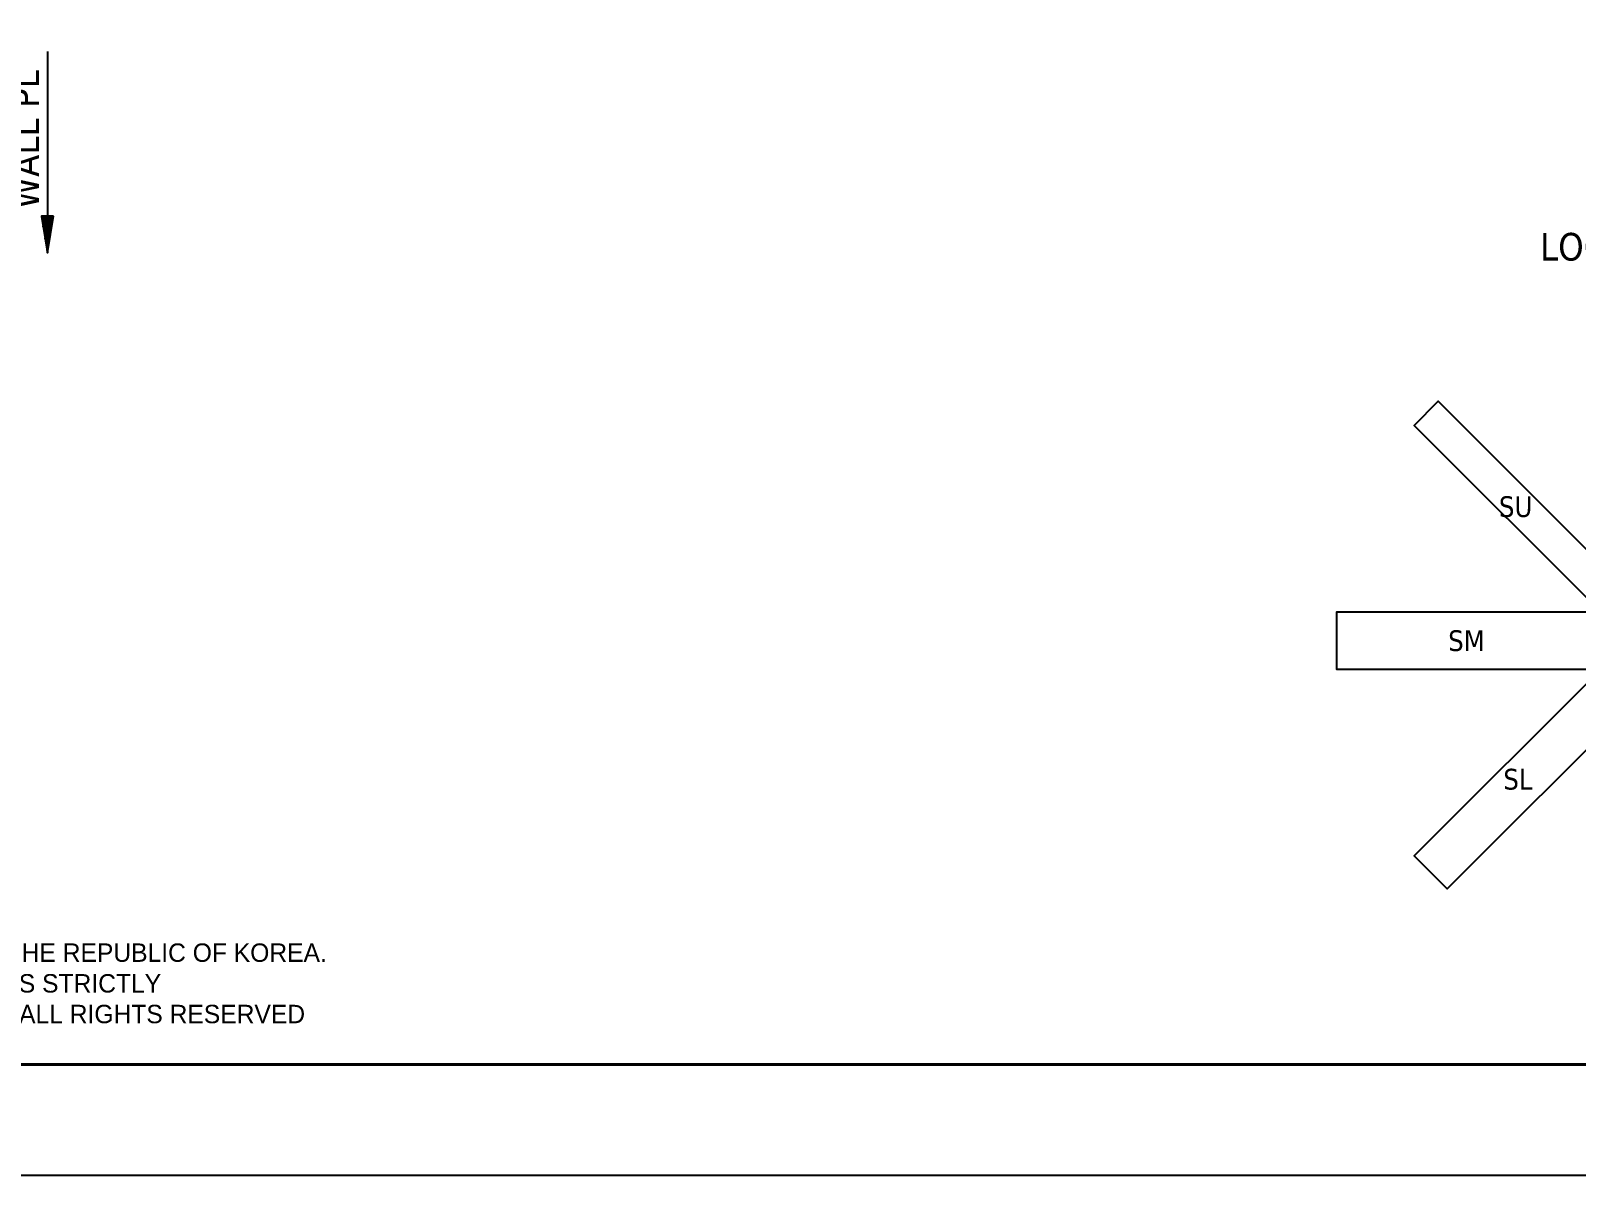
# Model space of a CAD drawing. Extents: x 0 to 50400, y 0 to 35640.
# Drawn here: x 24916 to 41697, y 0 to 12429 of the extents above; entities that cross this region are included whole.
import ezdxf
from ezdxf.enums import TextEntityAlignment as Align

# ---------------------------------------------------------------- set-up
doc = ezdxf.new("R2010")
doc.units = 0
doc.layers.add('KC-2B Non Scale View', color=253, linetype='Continuous', lineweight=25)
doc.layers.add('KC-2B Wall Name', color=3, linetype='Continuous', lineweight=25)
doc.layers.add('MULTI-PLOT-AREA', color=2, linetype='Continuous', plot=False)
doc.layers.add('New Scale Title', color=7, linetype='Continuous')
doc.styles.add('Default', font='tahoma.ttf')

# ---------------------------------------------------------------- blocks, each defined once
blk = doc.blocks.new('MULTI-PLOT-AREA')
at = {"layer": 'MULTI-PLOT-AREA'}
blk.add_lwpolyline([(0, 0), (1, 0), (1, 1), (0, 1)], close=True, dxfattribs=at)

msp = doc.modelspace()

# ---------------------------------------------------------------- hatches: boundary and pattern name
at = {"layer": 'KC-2B Wall Name'}
h = msp.add_hatch(dxfattribs=at)
h.set_pattern_fill('SLOPELINE', color=256, scale=0.75, style=0, pattern_type=2)
h.set_pattern_definition([(45, (13891.4386, 14138.4446), (-0.530330086, 0.530330086), [75, -0.075])])
h.paths.add_polyline_path([(25163, 10418), (25030, 10418), (25096, 10020)])

# ---------------------------------------------------------------- linework, layer by layer
at = {"layer": 'KC-2B Non Scale View', "linetype": 'Continuous', "extrusion": (0, 0, -1)}
for points in [[(-41967, 6117), (-39940, 8144), (-40201, 8406), (-42228, 6378)], [(-41967, 5494), (-39100, 5494), (-39100, 6117), (-41967, 6117)], [(-42326, 5135), (-40298, 3108), (-39940, 3467), (-41967, 5494)]]:
    msp.add_lwpolyline(points, close=True, dxfattribs=at)
at = {"layer": 'KC-2B Wall Name'}
msp.add_line((25096, 12207), (25096, 10418), dxfattribs=at)
msp.add_lwpolyline([(25163, 10418), (25030, 10418), (25096, 10020)], close=True, dxfattribs=at)
at = {"layer": 'New Scale Title', "color": 7, "linetype": 'Continuous', "lineweight": 40}
msp.add_line((48600, 1200), (1800, 1200), dxfattribs=at)

# ---------------------------------------------------------------- block references
at = {"layer": 'New Scale Title', "lineweight": 5, "xscale": 50400, "yscale": 35640, "zscale": 1.2}
msp.add_blockref('MULTI-PLOT-AREA', (0, 0), dxfattribs=at)

# ---------------------------------------------------------------- texts
at = {"insert": (1665, 2850), "char_height": 200, "attachment_point": 1}
msp.add_mtext_dynamic_manual_height_columns('CAUTION:\\PTHIS DRAWING CONSTITUTES A TRADE SECRET OF HD HYUNDAI HEAVY INDUSTRIES AND CONTAINS NATIONAL CORE TECHNOLOGY DATA PROTECTED UNDER THE LAWS OF THE REPUBLIC OF KOREA.^JANY MODIFICATION, DISTRIBUTION, OR DISCLOSURE OF THIS DRAWING, IN WHOLE OF IN PART, WITHOUT THE PRIOR WRITTEN CONSENT OF HD HYUNDAI HEAVY INDUSTIRES IS STRICTLY^JPROHIBITED AND MAY RESULT IN PENALTIES, FINES, AND IMPRISONMENT, INDER THE LAWS OF THE REPUBLIC OF KOREA AND THE LAWS IN ANY APPLICABLE JURISDICTIONS. ALL RIGHTS RESERVED', width=552900.89, gutter_width=16936, heights=[-1233], dxfattribs=at)
at = {"layer": 'KC-2B Non Scale View', "style": 'Default'}
msp.add_text('LOCATION OF TANK WALL', height=300, dxfattribs=at).set_placement((43600, 9845), align=Align.BOTTOM_CENTER)
for s, p in [('SU', (40859, 7149)), ('SM', (40308, 5693)), ('SL', (40907, 4188))]:
    msp.add_text(s, height=225.5, dxfattribs=at).set_placement(p)
at = {"layer": 'KC-2B Wall Name', "style": 'Default'}
msp.add_text('WALL PL', height=300, rotation=90, dxfattribs=at).set_placement((25096, 10493), align=Align.BOTTOM_LEFT)

doc.saveas('drawing.dxf')
